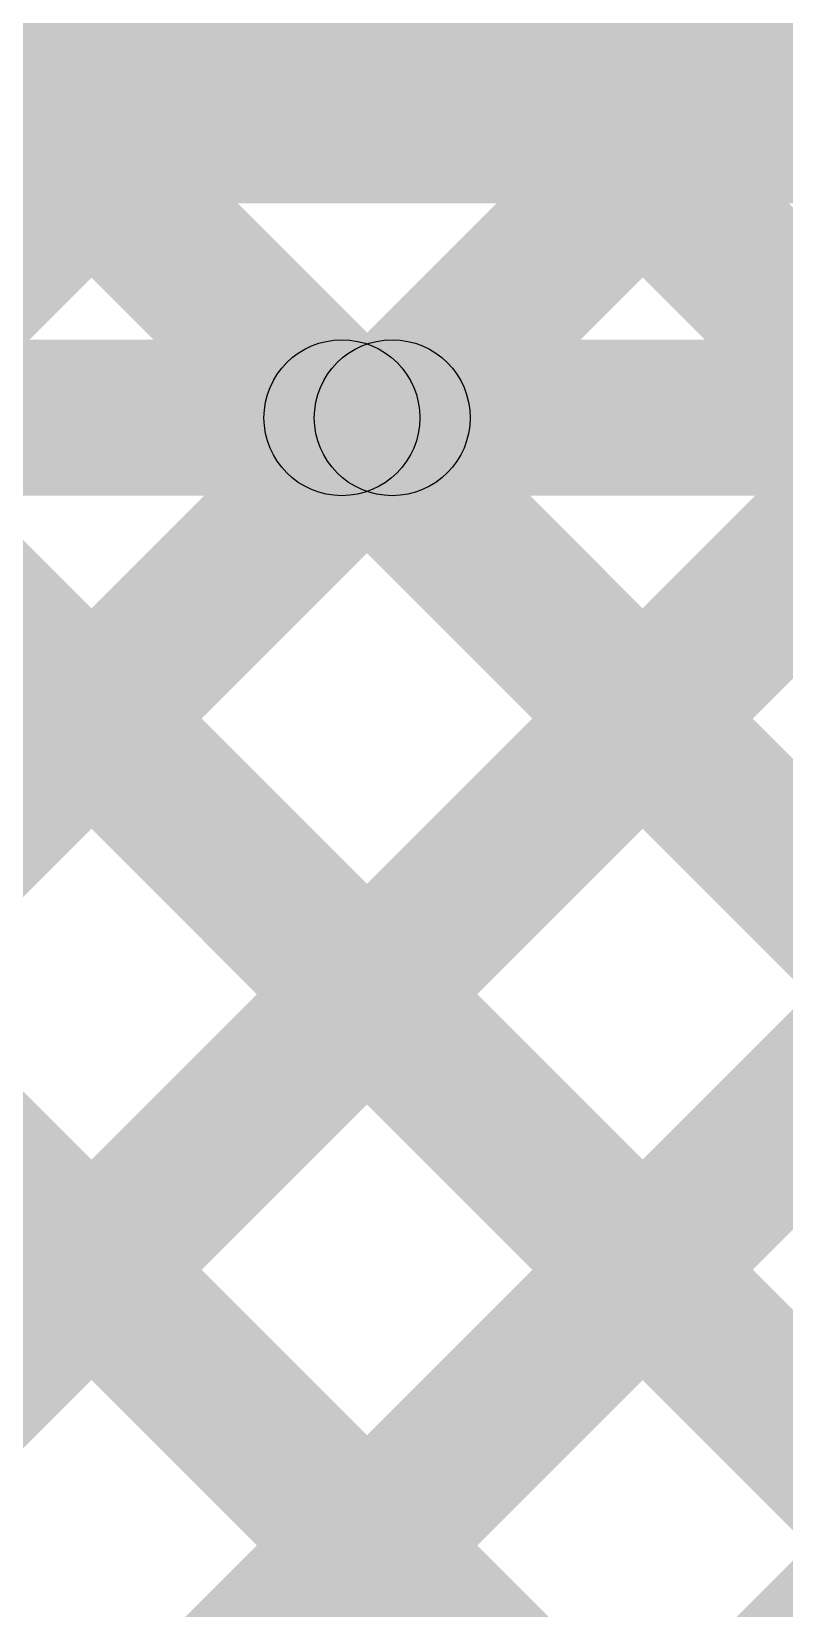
# Model space of a CAD drawing. Header units: millimetres. Extents: x 2.38 to 5.72, y -0.36 to 1.72.
# Drawn here: x 3.4056 to 3.4443, y 0.0509 to 0.1318 of the extents above; entities that cross this region are included whole.
import ezdxf

# ---------------------------------------------------------------- set-up
doc = ezdxf.new("R2010")
doc.units = ezdxf.units.MM
doc.header["$MEASUREMENT"] = 0
doc.layers.add('BottomLayer', color=5, linetype='Continuous')
doc.layers.add('TopLayer', color=1, linetype='Continuous')

msp = doc.modelspace()

# ---------------------------------------------------------------- hatches: boundary and pattern name
at = {"layer": 'BottomLayer'}
for points in [[(3.228, 0.123), (3.228, 0.143), (3.821, 0.143), (3.821, 0.123)], [(3.228, 0.108), (3.228, 0.116), (3.812302, 0.116), (3.812302, 0.108)], [(3.288954, -0.028828), (3.283297, -0.023172), (3.421297, 0.114828), (3.426954, 0.109172)], [(3.317238, -0.028828), (3.311581, -0.023172), (3.449581, 0.114828), (3.455238, 0.109172)], [(3.345522, -0.028828), (3.339866, -0.023172), (3.477866, 0.114828), (3.483522, 0.109172)], [(3.362146, 0.109172), (3.367803, 0.114828), (3.505803, -0.023172), (3.500146, -0.028828)], [(3.373807, -0.028828), (3.36815, -0.023172), (3.50615, 0.114828), (3.511807, 0.109172)], [(3.39043, 0.109172), (3.396087, 0.114828), (3.534087, -0.023172), (3.52843, -0.028828)], [(3.418714, 0.109172), (3.424371, 0.114828), (3.562371, -0.023172), (3.556714, -0.028828)]]:
    msp.add_hatch(color=5, dxfattribs=at).paths.add_polyline_path(points)
h = msp.add_hatch(color=5, dxfattribs=at)
edge = h.paths.add_edge_path()
edge.add_arc((3.421543, 0.112), 0.004, 0, 360)
h = msp.add_hatch(color=5, dxfattribs=at)
edge = h.paths.add_edge_path()
edge.add_arc((3.424125, 0.112), 0.004, 0, 360)
at = {"layer": 'TopLayer'}
for points in [[(3.26067, -0.028828), (3.255013, -0.023172), (3.423013, 0.144828), (3.42867, 0.139172)], [(3.288954, -0.028828), (3.283297, -0.023172), (3.451297, 0.144828), (3.456954, 0.139172)], [(3.317238, -0.028828), (3.311581, -0.023172), (3.479581, 0.144828), (3.485238, 0.139172)], [(3.332146, 0.139172), (3.337803, 0.144828), (3.505803, -0.023172), (3.500146, -0.028828)], [(3.345522, -0.028828), (3.339866, -0.023172), (3.507866, 0.144828), (3.513522, 0.139172)], [(3.36043, 0.139172), (3.366087, 0.144828), (3.534087, -0.023172), (3.52843, -0.028828)], [(3.373807, -0.028828), (3.36815, -0.023172), (3.53615, 0.144828), (3.541807, 0.139172)], [(3.388714, 0.139172), (3.394371, 0.144828), (3.562371, -0.023172), (3.556714, -0.028828)], [(3.416999, 0.139172), (3.422656, 0.144828), (3.590656, -0.023172), (3.584999, -0.028828)]]:
    msp.add_hatch(color=1, dxfattribs=at).paths.add_polyline_path(points)

# ---------------------------------------------------------------- linework, layer by layer
at = {"layer": 'BottomLayer'}
for centre in [(3.421543, 0.112), (3.424125, 0.112)]:
    msp.add_circle(centre, 0.004, dxfattribs=at)

doc.saveas('drawing.dxf')
